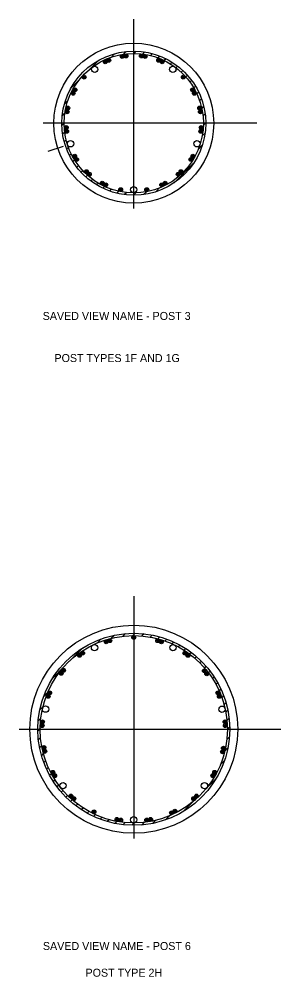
# Model space of a CAD drawing. Extents: x -720.4 to -678.5, y 479.5 to 509.4.
# Drawn here: x -686.68 to -678.5, y 479.49 to 509.4 of the extents above; entities that cross this region are included whole.
import ezdxf

# ---------------------------------------------------------------- set-up
doc = ezdxf.new("R2010")
doc.units = 0
for name, color, linetype in [('str_Center-Line-A', 7, 'Continuous'), ('str_Concrete-A', 7, 'Continuous'), ('str_Reinforcement-A', 7, 'Continuous'), ('str_Text-A', 7, 'Continuous'), ('tcd_SIGN-OVERHEAD', 7, 'Continuous')]:
    doc.layers.add(name, color=color, linetype=linetype)

msp = doc.modelspace()

# ---------------------------------------------------------------- linework, layer by layer
at = {"layer": 'str_Center-Line-A'}
for p, q in [((-683.096, 503.483), (-683.096, 509.4)), ((-683.516, 508.224), (-683.278, 508.259)), ((-682.916, 508.259), (-682.678, 508.225)), ((-684.041, 508.044), (-683.821, 508.139)), ((-682.372, 508.138), (-682.151, 508.044)), ((-685.02, 507.033), (-684.907, 507.245)), ((-681.173, 507.033), (-681.285, 507.245)), ((-685.192, 506.447), (-685.145, 506.683)), ((-681.001, 506.447), (-681.048, 506.683)), ((-679.246, 506.15), (-685.93, 506.15)), ((-685.19, 505.836), (-685.212, 506.075)), ((-681.003, 505.836), (-680.981, 506.075)), ((-685.771, 505.281), (-685.296, 505.435)), ((-684.974, 505.173), (-684.851, 504.967)), ((-681.218, 505.173), (-681.341, 504.967)), ((-684.617, 504.677), (-684.44, 504.515)), ((-681.576, 504.677), (-681.752, 504.515)), ((-684.133, 504.304), (-683.917, 504.199)), ((-682.059, 504.304), (-682.275, 504.199)), ((-683.096, 491.378), (-683.096, 483.804)), ((-684.017, 489.935), (-683.787, 490.003)), ((-682.406, 490.003), (-682.175, 489.935)), ((-684.841, 489.495), (-684.645, 489.633)), ((-681.548, 489.633), (-681.351, 489.495)), ((-685.405, 488.92), (-685.254, 489.108)), ((-680.925, 489.093), (-680.776, 488.905)), ((-685.793, 488.193), (-685.702, 488.416)), ((-680.49, 488.416), (-680.4, 488.193)), ((-685.962, 487.275), (-685.948, 487.514)), ((-680.245, 487.514), (-680.23, 487.275)), ((-686.68, 487.221), (-678.496, 487.221)), ((-685.864, 486.476), (-685.917, 486.71)), ((-680.279, 486.691), (-680.333, 486.457)), ((-685.538, 485.719), (-685.655, 485.928)), ((-680.537, 485.928), (-680.654, 485.719)), ((-684.925, 485.014), (-685.104, 485.174)), ((-681.089, 485.174), (-681.267, 485.014)), ((-681.754, 484.688), (-681.97, 484.584)), ((-683.445, 484.375), (-683.681, 484.414)), ((-682.511, 484.414), (-682.748, 484.375))]:
    msp.add_line(p, q, dxfattribs=at)
at = {"layer": 'str_Concrete-A'}
for centre, radius in [((-683.096, 506.15), 2.5), ((-683.096, 487.221), 3.25)]:
    msp.add_circle(centre, radius, dxfattribs=at)
at = {"layer": 'str_Reinforcement-A'}
for p, q in [((-683.695, 508.319), (-683.807, 508.207)), ((-683.332, 508.387), (-683.416, 508.303)), ((-683.026, 508.399), (-683.098, 508.326)), ((-682.756, 508.374), (-682.821, 508.309)), ((-682.513, 508.323), (-682.573, 508.263)), ((-682.29, 508.25), (-682.347, 508.193)), ((-684.196, 508.113), (-684.472, 507.836)), ((-682.086, 508.16), (-682.141, 508.105)), ((-681.898, 508.054), (-681.951, 508.001)), ((-681.724, 507.933), (-681.776, 507.881)), ((-681.564, 507.798), (-681.616, 507.746)), ((-681.419, 507.649), (-681.47, 507.597)), ((-684.783, 507.526), (-685.059, 507.249)), ((-681.286, 507.487), (-681.339, 507.434)), ((-681.168, 507.31), (-681.222, 507.256)), ((-681.065, 507.118), (-681.12, 507.063)), ((-685.154, 506.86), (-685.265, 506.749)), ((-680.979, 506.91), (-681.036, 506.853)), ((-685.249, 506.47), (-685.334, 506.385)), ((-680.911, 506.684), (-680.972, 506.623)), ((-680.864, 506.435), (-680.931, 506.369)), ((-685.273, 506.152), (-685.345, 506.079)), ((-680.846, 506.159), (-680.92, 506.085)), ((-685.255, 505.875), (-685.32, 505.81)), ((-680.867, 505.843), (-680.956, 505.755)), ((-685.209, 505.626), (-685.269, 505.566)), ((-685.14, 505.401), (-685.197, 505.344)), ((-680.954, 505.462), (-681.076, 505.34)), ((-685.052, 505.194), (-685.107, 505.139)), ((-684.947, 505.004), (-685, 504.951)), ((-684.827, 504.83), (-684.879, 504.778)), ((-684.692, 504.67), (-684.744, 504.618)), ((-681.233, 504.888), (-681.834, 504.287)), ((-684.544, 504.524), (-684.595, 504.472)), ((-684.381, 504.392), (-684.433, 504.34)), ((-684.203, 504.275), (-684.256, 504.222)), ((-684.01, 504.174), (-684.065, 504.119)), ((-683.799, 504.09), (-683.857, 504.032)), ((-683.569, 504.025), (-683.63, 503.964)), ((-682.287, 504.129), (-682.408, 504.007)), ((-683.316, 503.984), (-683.382, 503.918)), ((-683.031, 503.974), (-683.105, 503.9)), ((-682.701, 504.009), (-682.79, 503.921)), ((-684.113, 490.043), (-684.243, 489.913)), ((-683.703, 490.159), (-683.8, 490.061)), ((-683.358, 490.209), (-683.44, 490.127)), ((-683.052, 490.22), (-683.125, 490.147)), ((-682.774, 490.203), (-682.842, 490.136)), ((-682.519, 490.165), (-682.581, 490.102)), ((-682.281, 490.108), (-682.34, 490.048)), ((-682.058, 490.035), (-682.116, 489.978)), ((-684.686, 489.765), (-685.063, 489.388)), ((-681.85, 489.949), (-681.905, 489.894)), ((-681.654, 489.851), (-681.708, 489.797)), ((-681.469, 489.741), (-681.522, 489.688)), ((-681.295, 489.62), (-681.348, 489.568)), ((-681.132, 489.488), (-681.184, 489.437)), ((-685.264, 489.187), (-685.64, 488.811)), ((-680.98, 489.347), (-681.031, 489.295)), ((-680.837, 489.195), (-680.889, 489.143)), ((-680.705, 489.032), (-680.757, 488.98)), ((-680.583, 488.859), (-680.636, 488.806)), ((-680.472, 488.675), (-680.526, 488.621)), ((-680.373, 488.48), (-680.429, 488.424)), ((-685.789, 488.367), (-685.919, 488.238)), ((-680.286, 488.272), (-680.344, 488.215)), ((-685.937, 487.925), (-686.034, 487.827)), ((-680.213, 488.05), (-680.273, 487.991)), ((-686.003, 487.564), (-686.085, 487.482)), ((-680.155, 487.814), (-680.218, 487.751)), ((-680.115, 487.559), (-680.182, 487.492)), ((-680.097, 487.283), (-680.17, 487.21)), ((-686.023, 487.25), (-686.096, 487.177)), ((-686.012, 486.966), (-686.079, 486.899)), ((-680.106, 486.979), (-680.187, 486.898)), ((-685.977, 486.706), (-686.04, 486.643)), ((-685.924, 486.465), (-685.983, 486.405)), ((-680.153, 486.637), (-680.25, 486.541)), ((-685.854, 486.24), (-685.911, 486.183)), ((-680.264, 486.232), (-680.39, 486.106)), ((-685.77, 486.03), (-685.825, 485.974)), ((-685.672, 485.832), (-685.727, 485.778)), ((-685.563, 485.647), (-685.617, 485.593)), ((-685.443, 485.472), (-685.496, 485.42)), ((-680.523, 485.678), (-680.819, 485.383)), ((-685.312, 485.309), (-685.364, 485.257)), ((-685.17, 485.156), (-685.222, 485.104)), ((-685.018, 485.013), (-685.07, 484.961)), ((-684.855, 484.882), (-684.908, 484.829)), ((-681.258, 484.943), (-681.554, 484.648)), ((-684.682, 484.761), (-684.735, 484.708)), ((-684.497, 484.651), (-684.551, 484.597)), ((-684.3, 484.553), (-684.355, 484.498)), ((-684.09, 484.468), (-684.147, 484.411)), ((-683.867, 484.397), (-683.926, 484.338)), ((-683.627, 484.342), (-683.689, 484.28)), ((-683.368, 484.307), (-683.435, 484.24)), ((-683.086, 484.294), (-683.159, 484.221)), ((-682.773, 484.312), (-682.855, 484.23)), ((-682.417, 484.374), (-682.513, 484.278)), ((-681.981, 484.515), (-682.108, 484.388))]:
    msp.add_line(p, q, dxfattribs=at)
for centre, radius in [((-683.096, 506.15), 2.25), ((-683.096, 506.15), 2.177), ((-683.456, 508.233), 0.06), ((-683.456, 508.233), 0.04), ((-683.456, 508.233), 0.0201), ((-683.338, 508.25), 0.06), ((-683.338, 508.25), 0.04), ((-683.338, 508.25), 0.0201), ((-682.857, 508.25), 0.06), ((-682.857, 508.25), 0.04), ((-682.857, 508.25), 0.0201), ((-682.738, 508.233), 0.06), ((-682.738, 508.233), 0.04), ((-682.738, 508.233), 0.0201), ((-683.986, 508.067), 0.06), ((-683.986, 508.067), 0.04), ((-683.986, 508.067), 0.0201), ((-683.876, 508.115), 0.06), ((-683.876, 508.115), 0.04), ((-683.876, 508.115), 0.0201), ((-682.317, 508.115), 0.06), ((-682.317, 508.115), 0.04), ((-682.317, 508.115), 0.0201), ((-682.206, 508.067), 0.06), ((-682.206, 508.067), 0.04), ((-682.206, 508.067), 0.0201), ((-684.645, 507.589), 0.06), ((-684.645, 507.589), 0.04), ((-684.645, 507.589), 0.0201), ((-681.547, 507.589), 0.06), ((-681.547, 507.589), 0.04), ((-681.547, 507.589), 0.0201), ((-684.992, 507.086), 0.06), ((-684.992, 507.086), 0.04), ((-684.992, 507.086), 0.0201), ((-684.935, 507.192), 0.06), ((-684.935, 507.192), 0.04), ((-684.935, 507.192), 0.0201), ((-681.257, 507.192), 0.06), ((-681.257, 507.192), 0.04), ((-681.257, 507.192), 0.0201), ((-681.201, 507.086), 0.06), ((-681.201, 507.086), 0.04), ((-681.201, 507.086), 0.0201), ((-685.18, 506.506), 0.06), ((-685.18, 506.506), 0.04), ((-685.156, 506.624), 0.06), ((-685.18, 506.506), 0.0201), ((-685.156, 506.624), 0.04), ((-685.156, 506.624), 0.0201), ((-681.036, 506.624), 0.06), ((-681.036, 506.624), 0.04), ((-681.012, 506.506), 0.06), ((-681.036, 506.624), 0.0201), ((-681.012, 506.506), 0.04), ((-681.012, 506.506), 0.0201), ((-685.206, 506.016), 0.06), ((-685.195, 505.896), 0.06), ((-685.206, 506.016), 0.04), ((-685.195, 505.896), 0.04), ((-685.206, 506.016), 0.0201), ((-685.195, 505.896), 0.0201), ((-680.997, 505.896), 0.06), ((-680.986, 506.016), 0.06), ((-680.997, 505.896), 0.04), ((-680.986, 506.016), 0.04), ((-680.997, 505.896), 0.0201), ((-680.986, 506.016), 0.0201), ((-684.943, 505.121), 0.06), ((-684.943, 505.121), 0.04), ((-684.943, 505.121), 0.0201), ((-684.882, 505.018), 0.06), ((-684.882, 505.018), 0.04), ((-684.882, 505.018), 0.0201), ((-681.31, 505.018), 0.06), ((-681.31, 505.018), 0.04), ((-681.31, 505.018), 0.0201), ((-681.249, 505.121), 0.06), ((-681.249, 505.121), 0.04), ((-681.249, 505.121), 0.0201), ((-684.573, 504.637), 0.06), ((-684.573, 504.637), 0.04), ((-684.573, 504.637), 0.0201), ((-684.484, 504.555), 0.06), ((-681.708, 504.555), 0.06), ((-681.62, 504.637), 0.06), ((-681.62, 504.637), 0.04), ((-681.62, 504.637), 0.0201), ((-684.484, 504.555), 0.04), ((-684.484, 504.555), 0.0201), ((-684.079, 504.278), 0.06), ((-684.079, 504.278), 0.04), ((-682.113, 504.278), 0.06), ((-682.113, 504.278), 0.04), ((-681.708, 504.555), 0.04), ((-681.708, 504.555), 0.0201), ((-684.079, 504.278), 0.0201), ((-683.971, 504.225), 0.06), ((-683.971, 504.225), 0.04), ((-683.971, 504.225), 0.0201), ((-683.503, 504.075), 0.06), ((-683.503, 504.075), 0.04), ((-683.503, 504.075), 0.0201), ((-682.689, 504.075), 0.06), ((-682.689, 504.075), 0.04), ((-682.689, 504.075), 0.0201), ((-682.221, 504.225), 0.06), ((-682.221, 504.225), 0.04), ((-682.221, 504.225), 0.0201), ((-682.113, 504.278), 0.0201), ((-683.096, 487.221), 3), ((-683.096, 487.221), 2.927), ((-683.959, 489.952), 0.06), ((-683.959, 489.952), 0.04), ((-683.959, 489.952), 0.0201), ((-683.844, 489.986), 0.06), ((-683.844, 489.986), 0.04), ((-683.844, 489.986), 0.0201), ((-683.096, 490.085), 0.06), ((-683.096, 490.085), 0.04), ((-683.096, 490.085), 0.0201), ((-682.348, 489.986), 0.06), ((-682.348, 489.986), 0.04), ((-682.348, 489.986), 0.0201), ((-682.233, 489.952), 0.06), ((-682.233, 489.952), 0.04), ((-682.233, 489.952), 0.0201), ((-684.694, 489.599), 0.06), ((-681.499, 489.599), 0.06), ((-684.792, 489.53), 0.06), ((-684.792, 489.53), 0.04), ((-684.792, 489.53), 0.0201), ((-684.694, 489.599), 0.04), ((-684.694, 489.599), 0.0201), ((-681.499, 489.599), 0.04), ((-681.499, 489.599), 0.0201), ((-681.4, 489.53), 0.06), ((-681.4, 489.53), 0.04), ((-681.4, 489.53), 0.0201), ((-685.292, 489.061), 0.06), ((-685.292, 489.061), 0.04), ((-685.292, 489.061), 0.0201), ((-680.888, 489.046), 0.06), ((-680.888, 489.046), 0.04), ((-680.888, 489.046), 0.0201), ((-685.367, 488.967), 0.06), ((-685.367, 488.967), 0.04), ((-685.367, 488.967), 0.0201), ((-680.814, 488.952), 0.06), ((-680.814, 488.952), 0.04), ((-680.814, 488.952), 0.0201), ((-685.77, 488.249), 0.06), ((-685.77, 488.249), 0.04), ((-685.77, 488.249), 0.0201), ((-685.725, 488.36), 0.06), ((-685.725, 488.36), 0.04), ((-685.725, 488.36), 0.0201), ((-680.468, 488.36), 0.06), ((-680.468, 488.36), 0.04), ((-680.468, 488.36), 0.0201), ((-680.422, 488.249), 0.06), ((-680.422, 488.249), 0.04), ((-680.422, 488.249), 0.0201), ((-685.959, 487.335), 0.06), ((-685.951, 487.454), 0.06), ((-685.959, 487.335), 0.04), ((-685.951, 487.454), 0.04), ((-685.959, 487.335), 0.0201), ((-685.951, 487.454), 0.0201), ((-680.241, 487.454), 0.06), ((-680.234, 487.335), 0.06), ((-680.241, 487.454), 0.04), ((-680.234, 487.335), 0.04), ((-680.241, 487.454), 0.0201), ((-680.234, 487.335), 0.0201), ((-685.904, 486.651), 0.06), ((-685.904, 486.651), 0.04), ((-685.904, 486.651), 0.0201), ((-680.292, 486.632), 0.06), ((-680.292, 486.632), 0.04), ((-685.878, 486.534), 0.06), ((-685.878, 486.534), 0.04), ((-685.878, 486.534), 0.0201), ((-680.32, 486.516), 0.06), ((-680.32, 486.516), 0.04), ((-680.32, 486.516), 0.0201), ((-680.292, 486.632), 0.0201), ((-685.626, 485.876), 0.06), ((-685.626, 485.876), 0.04), ((-685.626, 485.876), 0.0201), ((-685.567, 485.771), 0.06), ((-685.567, 485.771), 0.04), ((-685.567, 485.771), 0.0201), ((-680.625, 485.771), 0.06), ((-680.625, 485.771), 0.04), ((-680.625, 485.771), 0.0201), ((-680.567, 485.876), 0.06), ((-680.567, 485.876), 0.04), ((-680.567, 485.876), 0.0201), ((-685.059, 485.134), 0.06), ((-685.059, 485.134), 0.04), ((-681.133, 485.134), 0.06), ((-681.133, 485.134), 0.04), ((-685.059, 485.134), 0.0201), ((-684.97, 485.054), 0.06), ((-684.97, 485.054), 0.04), ((-684.97, 485.054), 0.0201), ((-681.222, 485.054), 0.06), ((-681.222, 485.054), 0.04), ((-681.222, 485.054), 0.0201), ((-681.133, 485.134), 0.0201), ((-684.339, 484.64), 0.06), ((-684.339, 484.64), 0.04), ((-684.339, 484.64), 0.0201), ((-681.916, 484.61), 0.06), ((-681.916, 484.61), 0.04), ((-681.916, 484.61), 0.0201), ((-681.808, 484.662), 0.06), ((-681.808, 484.662), 0.04), ((-681.808, 484.662), 0.0201), ((-683.622, 484.405), 0.06), ((-683.622, 484.405), 0.04), ((-683.622, 484.405), 0.0201), ((-683.504, 484.385), 0.06), ((-683.504, 484.385), 0.04), ((-683.504, 484.385), 0.0201), ((-682.689, 484.385), 0.06), ((-682.689, 484.385), 0.04), ((-682.689, 484.385), 0.0201), ((-682.57, 484.405), 0.06), ((-682.57, 484.405), 0.04), ((-682.57, 484.405), 0.0201)]:
    msp.add_circle(centre, radius, dxfattribs=at)
at = {"layer": 'tcd_SIGN-OVERHEAD'}
for centre in [(-684.317, 507.831), (-681.875, 507.831), (-685.072, 505.508), (-681.12, 505.508), (-683.096, 504.072), (-684.323, 489.768), (-681.869, 489.768), (-685.853, 487.85), (-680.338, 487.846), (-685.307, 485.458), (-680.885, 485.458), (-683.096, 484.393)]:
    msp.add_circle(centre, 0.099, dxfattribs=at)

# ---------------------------------------------------------------- texts
at = {"layer": 'str_Text-A'}
for s, p in [('SAVED VIEW NAME - POST 3', (-685.943, 500.005)), ('POST TYPES 1F AND 1G', (-685.575, 498.69)), ('SAVED VIEW NAME - POST 6', (-685.936, 480.326)), ('POST TYPE 2H', (-684.604, 479.492))]:
    msp.add_text(s, height=0.25, dxfattribs=at).set_placement(p)

doc.saveas('drawing.dxf')
